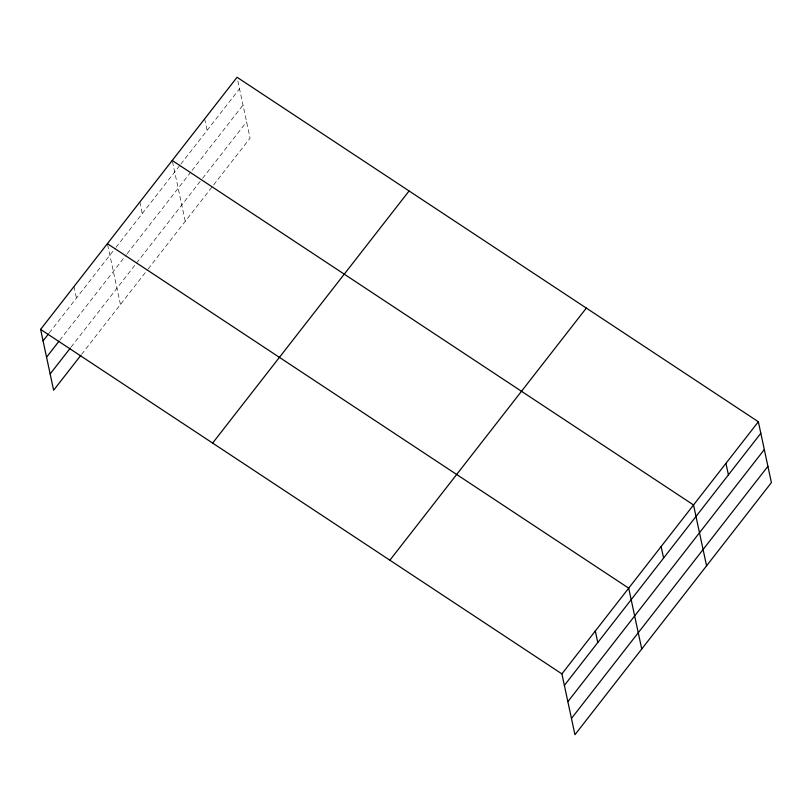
<?xml version="1.0" encoding="UTF-8"?>
<svg xmlns="http://www.w3.org/2000/svg" width="812" height="812" viewBox="0 0 812 812"><rect width="100%" height="100%" fill="white"/><g stroke="black" fill="none" stroke-linecap="round" stroke-linejoin="round"><path stroke-width="0.61" stroke-dasharray="4.06 3.04" d="M49.278 332.93L115.263 248.249M116.035 247.264L180.091 165.059M180.863 164.065L239.52 88.792M59.763 340.238L126.469 254.623M127.24 253.638L191.297 171.433M192.068 170.439L243.001 105.073M71.121 347.039L201.843 179.29M202.614 178.295L246.604 121.841M81.606 354.347L147.449 269.848M148.22 268.863L250.096 138.121L237.297 78.429M204.634 118.877L207.101 130.387M172.469 161.629L185.268 221.321M139.806 202.076L142.273 213.586M107.641 244.828L120.44 304.51M73.993 286.534L76.46 298.045"/><path stroke-width="1.22" d="M40.6 329.398L237.053 77.282L758.357 421.763L771.4 482.602L574.947 734.718L561.904 673.879L40.6 329.398L53.643 390.237L80.824 355.351M43.066 340.908L48.507 333.925M46.558 357.178L58.982 341.233M50.151 373.956L70.35 348.043M212.632 443.078L409.086 190.962M389.882 560.199L586.325 308.083M561.904 673.879L758.357 421.763M564.381 685.389L760.824 433.273M567.862 701.669L764.315 449.554M571.465 718.437L767.908 466.321M172.225 160.482L693.529 504.962L706.572 565.802M107.397 243.681L628.701 588.162L641.744 649.001M725.948 463.368L728.415 474.878M661.12 546.567L663.587 558.067M595.308 631.025L597.774 642.525"/></g></svg>
